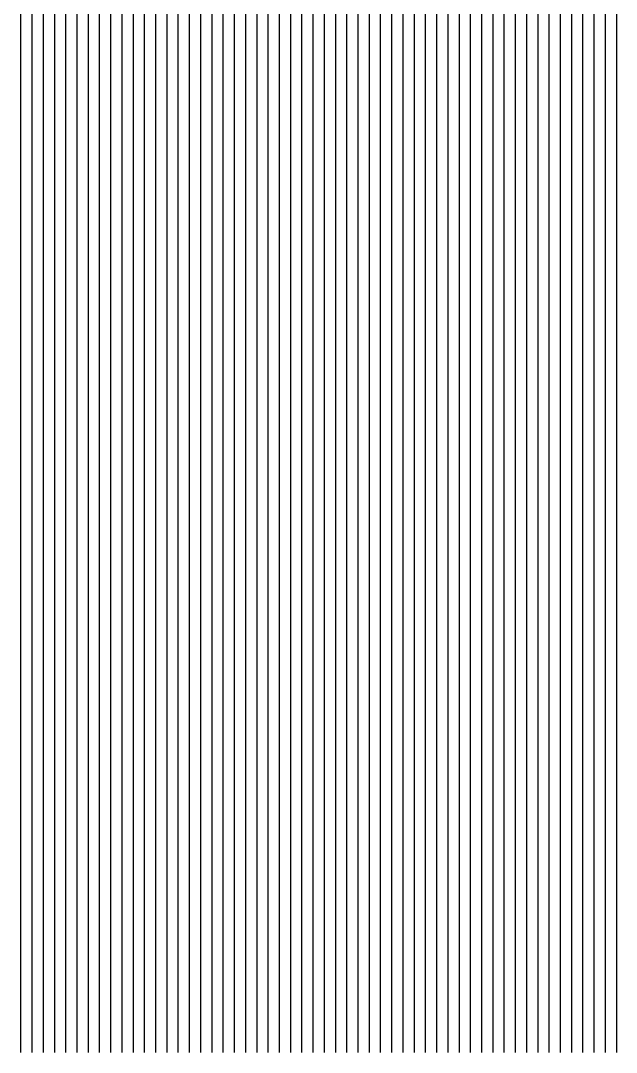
# Model space of a CAD drawing. Header units: millimetres. Extents: x -106 to 66, y -32 to 42.
# Drawn here: x 1.6 to 12.2, y -32.2 to -13.84 of the extents above; entities that cross this region are included whole.
import ezdxf

# ---------------------------------------------------------------- set-up
doc = ezdxf.new("R2010")
doc.units = ezdxf.units.MM
doc.layers.add('默认', color=18, linetype='Continuous', true_color=0x000000)

msp = doc.modelspace()

# ---------------------------------------------------------------- linework, layer by layer
at = {"layer": '默认'}
for points in [[(1.6, 42.394), (1.6, -32.2)], [(1.6, 42.394), (1.6, -32.2)], [(1.6, 42.394), (1.6, -32.2)], [(1.6, 42.394), (1.6, -32.2)], [(1.8, 42.394), (1.8, -32.2)], [(1.8, 42.394), (1.8, -32.2)], [(1.8, 42.394), (1.8, -32.2)], [(1.8, 42.394), (1.8, -32.2)], [(2, 42.394), (2, -32.2)], [(2, 42.394), (2, -32.2)], [(2, 42.394), (2, -32.2)], [(2.2, 42.394), (2.2, -32.2)], [(2.2, 42.394), (2.2, -32.2)], [(2.2, 42.394), (2.2, -32.2)], [(2.4, 42.394), (2.4, -32.2)], [(2.4, 42.394), (2.4, -32.2)], [(2.4, 42.394), (2.4, -32.2)], [(2.6, 42.394), (2.6, -32.2)], [(2.6, 42.394), (2.6, -32.2)], [(2.6, 42.394), (2.6, -32.2)], [(2.8, 42.394), (2.8, -32.2)], [(2.8, 42.394), (2.8, -32.2)], [(2.8, 42.394), (2.8, -32.2)], [(3, 42.394), (3, -32.2)], [(3, 42.394), (3, -32.2)], [(3, 42.394), (3, -32.2)], [(3.2, 42.394), (3.2, -32.2)], [(3.2, 42.394), (3.2, -32.2)], [(3.2, 42.394), (3.2, -32.2)], [(3.4, 42.394), (3.4, -32.2)], [(3.4, 42.394), (3.4, -32.2)], [(3.4, 42.394), (3.4, -32.2)], [(3.6, 42.394), (3.6, -32.2)], [(3.6, 42.394), (3.6, -32.2)], [(3.6, 42.394), (3.6, -32.2)], [(3.8, 42.394), (3.8, -32.2)], [(3.8, 42.394), (3.8, -32.2)], [(3.8, 42.394), (3.8, -32.2)], [(4, 42.394), (4, -32.2)], [(4, 42.394), (4, -32.2)], [(4, 42.394), (4, -32.2)], [(4.2, 42.394), (4.2, -32.2)], [(4.2, 42.394), (4.2, -32.2)], [(4.4, 42.394), (4.4, -32.2)], [(4.4, 42.394), (4.4, -32.2)], [(4.6, 42.394), (4.6, -32.2)], [(4.6, 42.394), (4.6, -32.2)], [(4.8, 42.394), (4.8, -32.2)], [(4.8, 42.394), (4.8, -32.2)], [(5, 42.394), (5, -32.2)], [(5, 42.394), (5, -32.2)], [(5.2, 42.394), (5.2, -32.2)], [(5.2, 42.394), (5.2, -32.2)], [(5.4, 42.394), (5.4, -32.2)], [(5.4, 42.394), (5.4, -32.2)], [(5.6, 42.394), (5.6, -32.2)], [(5.6, 42.394), (5.6, -32.2)], [(5.8, 42.394), (5.8, -32.2)], [(5.8, 42.394), (5.8, -32.2)], [(6, 42.394), (6, -32.2)], [(6, 42.394), (6, -32.2)], [(6.2, 42.394), (6.2, -32.2)], [(6.2, 42.394), (6.2, -32.2)], [(6.4, 42.394), (6.4, -32.2)], [(6.4, 42.394), (6.4, -32.2)], [(6.6, 42.394), (6.6, -32.2)], [(6.8, 42.394), (6.8, -32.2)], [(7, 42.394), (7, -32.2)], [(7.2, 42.394), (7.2, -32.2)], [(7.4, 42.394), (7.4, -32.2)], [(7.6, 42.394), (7.6, -32.2)], [(7.8, 42.394), (7.8, -32.2)], [(8, 42.394), (8, -32.2)], [(8.2, 42.394), (8.2, -32.2)], [(8.4, 42.394), (8.4, -32.2)], [(8.6, 42.394), (8.6, -32.2)], [(8.8, 42.394), (8.8, -32.2)], [(9, 42.394), (9, -32.2)], [(9.2, 42.394), (9.2, -32.2)], [(6.6, 6.361), (6.6, -32.2)], [(2, 6.206), (2, -32.2)], [(4.2, 6.043), (4.2, -32.2)], [(9.4, 5.713), (9.4, -32.2)], [(2.2, 5.409), (2.2, -32.2)], [(4.4, 5.36), (4.4, -32.2)], [(6.8, 5.328), (6.8, -32.2)], [(2.4, 4.797), (2.4, -32.2)], [(4.6, 4.862), (4.6, -32.2)], [(7, 4.872), (7, -32.2)], [(9.6, 4.879), (9.6, -32.2)], [(4.8, 4.414), (4.8, -32.2)], [(7.2, 4.482), (7.2, -32.2)], [(9.8, 4.47), (9.8, -32.2)], [(2.6, 4.235), (2.6, -32.2)], [(7.4, 4.123), (7.4, -32.2)], [(10, 4.136), (10, -32.2)], [(5, 3.987), (5, -32.2)], [(2.8, 3.716), (2.8, -32.2)], [(7.6, 3.78), (7.6, -32.2)], [(10.2, 3.842), (10.2, -32.2)], [(5.2, 3.579), (5.2, -32.2)], [(10.4, 3.584), (10.4, -32.2)], [(7.8, 3.444), (7.8, -32.2)], [(10.6, 3.356), (10.6, -32.2)], [(3, 3.238), (3, -32.2)], [(5.4, 3.191), (5.4, -32.2)], [(10.8, 3.145), (10.8, -32.2)], [(8, 3.117), (8, -32.2)], [(3.2, 2.797), (3.2, -32.2)], [(5.6, 2.821), (5.6, -32.2)], [(8.2, 2.798), (8.2, -32.2)], [(11, 2.937), (11, -32.2)], [(11.2, 2.731), (11.2, -32.2)], [(5.8, 2.468), (5.8, -32.2)], [(8.4, 2.487), (8.4, -32.2)], [(11.4, 2.526), (11.4, -32.2)], [(3.4, 2.385), (3.4, -32.2)], [(11.6, 2.324), (11.6, -32.2)], [(6, 2.131), (6, -32.2)], [(8.6, 2.184), (8.6, -32.2)], [(11.8, 2.126), (11.8, -32.2)], [(3.6, 1.999), (3.6, -32.2)], [(8.8, 1.887), (8.8, -32.2)], [(12, 1.933), (12, -32.2)], [(6.2, 1.806), (6.2, -32.2)], [(12.2, 1.746), (12.2, -32.2)], [(3.8, 1.634), (3.8, -32.2)], [(6.4, 1.494), (6.4, -32.2)], [(9, 1.597), (9, -32.2)], [(1.6, 1.376), (1.6, -32.2)], [(4, 1.289), (4, -32.2)], [(9.2, 1.313), (9.2, -32.2)], [(6.6, 1.192), (6.6, -32.2)], [(1.8, 0.995), (1.8, -32.2)], [(4.2, 0.96), (4.2, -32.2)], [(9.4, 1.036), (9.4, -32.2)], [(6.8, 0.901), (6.8, -32.2)], [(9.6, 0.765), (9.6, -32.2)], [(2, 0.637), (2, -32.2)], [(4.4, 0.646), (4.4, -32.2)], [(7, 0.619), (7, -32.2)], [(9.8, 0.5), (9.8, -32.2)], [(2.2, 0.301), (2.2, -32.2)], [(4.6, 0.345), (4.6, -32.2)], [(7.2, 0.345), (7.2, -32.2)], [(10, 0.242), (10, -32.2)], [(4.8, 0.056), (4.8, -32.2)], [(7.4, 0.078), (7.4, -32.2)], [(2.4, -0.018), (2.4, -32.2)], [(7.6, -0.182), (7.6, -32.2)], [(10.2, -0.008), (10.2, -32.2)], [(2.6, -0.321), (2.6, -32.2)], [(5, -0.223), (5, -32.2)], [(10.4, -0.247), (10.4, -32.2)], [(5.2, -0.493), (5.2, -32.2)], [(7.8, -0.435), (7.8, -32.2)], [(10.6, -0.464), (10.6, -32.2)], [(2.8, -0.61), (2.8, -32.2)], [(8, -0.682), (8, -32.2)], [(10.8, -0.659), (10.8, -32.2)], [(3, -0.886), (3, -32.2)], [(5.4, -0.753), (5.4, -32.2)], [(11, -0.843), (11, -32.2)], [(5.6, -1.006), (5.6, -32.2)], [(8.2, -0.925), (8.2, -32.2)], [(11.2, -1.014), (11.2, -32.2)], [(3.2, -1.152), (3.2, -32.2)], [(5.8, -1.251), (5.8, -32.2)], [(8.4, -1.162), (8.4, -32.2)], [(11.4, -1.171), (11.4, -32.2)], [(3.4, -1.407), (3.4, -32.2)], [(8.6, -1.395), (8.6, -32.2)], [(11.6, -1.316), (11.6, -32.2)], [(11.8, -1.449), (11.8, -32.2)], [(6, -1.489), (6, -32.2)], [(8.8, -1.624), (8.8, -32.2)], [(12, -1.57), (12, -32.2)], [(3.6, -1.653), (3.6, -32.2)], [(6.2, -1.722), (6.2, -32.2)], [(12.2, -1.682), (12.2, -32.2)], [(3.8, -1.89), (3.8, -32.2)], [(6.4, -1.948), (6.4, -32.2)], [(9, -1.85), (9, -32.2)], [(1.6, -2.133), (1.6, -32.2)], [(4, -2.12), (4, -32.2)], [(6.6, -2.169), (6.6, -32.2)], [(9.2, -2.072), (9.2, -32.2)], [(1.8, -2.366), (1.8, -32.2)], [(4.2, -2.342), (4.2, -32.2)], [(6.8, -2.385), (6.8, -32.2)], [(9.4, -2.292), (9.4, -32.2)], [(4.4, -2.558), (4.4, -32.2)], [(9.6, -2.509), (9.6, -32.2)], [(2, -2.589), (2, -32.2)], [(7, -2.596), (7, -32.2)], [(9.8, -2.725), (9.8, -32.2)], [(2.2, -2.805), (2.2, -32.2)], [(4.6, -2.768), (4.6, -32.2)], [(7.2, -2.803), (7.2, -32.2)], [(2.4, -3.013), (2.4, -32.2)], [(4.8, -2.972), (4.8, -32.2)], [(7.4, -3.006), (7.4, -32.2)], [(10, -2.939), (10, -32.2)], [(2.6, -3.215), (2.6, -32.2)], [(5, -3.17), (5, -32.2)], [(7.6, -3.205), (7.6, -32.2)], [(10.2, -3.156), (10.2, -32.2)], [(2.8, -3.41), (2.8, -32.2)], [(5.2, -3.364), (5.2, -32.2)], [(7.8, -3.401), (7.8, -32.2)], [(10.4, -3.377), (10.4, -32.2)], [(3, -3.601), (3, -32.2)], [(5.4, -3.553), (5.4, -32.2)], [(8, -3.593), (8, -32.2)], [(10.6, -3.614), (10.6, -32.2)], [(3.2, -3.787), (3.2, -32.2)], [(5.6, -3.738), (5.6, -32.2)], [(8.2, -3.783), (8.2, -32.2)], [(3.4, -3.968), (3.4, -32.2)], [(5.8, -3.919), (5.8, -32.2)], [(8.4, -3.97), (8.4, -32.2)], [(10.8, -3.875), (10.8, -32.2)], [(3.6, -4.145), (3.6, -32.2)], [(6, -4.096), (6, -32.2)], [(8.6, -4.155), (8.6, -32.2)], [(11, -4.111), (11, -32.2)], [(3.8, -4.318), (3.8, -32.2)], [(6.2, -4.27), (6.2, -32.2)], [(8.8, -4.338), (8.8, -32.2)], [(11.2, -4.274), (11.2, -32.2)], [(1.6, -4.504), (1.6, -32.2)], [(4, -4.487), (4, -32.2)], [(6.4, -4.442), (6.4, -32.2)], [(9, -4.519), (9, -32.2)], [(11.4, -4.41), (11.4, -32.2)], [(11.6, -4.531), (11.6, -32.2)], [(1.8, -4.677), (1.8, -32.2)], [(4.2, -4.654), (4.2, -32.2)], [(6.6, -4.611), (6.6, -32.2)], [(9.2, -4.698), (9.2, -32.2)], [(11.8, -4.643), (11.8, -32.2)], [(12, -4.747), (12, -32.2)], [(2, -4.845), (2, -32.2)], [(4.4, -4.817), (4.4, -32.2)], [(6.8, -4.777), (6.8, -32.2)], [(7, -4.941), (7, -32.2)], [(9.4, -4.877), (9.4, -32.2)], [(12.2, -4.847), (12.2, -32.2)], [(2.2, -5.01), (2.2, -32.2)], [(4.6, -4.978), (4.6, -32.2)], [(4.8, -5.135), (4.8, -32.2)], [(7.2, -5.103), (7.2, -32.2)], [(9.6, -5.056), (9.6, -32.2)], [(2.4, -5.172), (2.4, -32.2)], [(5, -5.291), (5, -32.2)], [(7.4, -5.263), (7.4, -32.2)], [(9.8, -5.235), (9.8, -32.2)], [(2.6, -5.33), (2.6, -32.2)], [(2.8, -5.485), (2.8, -32.2)], [(5.2, -5.444), (5.2, -32.2)], [(7.6, -5.422), (7.6, -32.2)], [(10, -5.414), (10, -32.2)], [(3, -5.638), (3, -32.2)], [(5.4, -5.595), (5.4, -32.2)], [(7.8, -5.579), (7.8, -32.2)], [(10.2, -5.595), (10.2, -32.2)], [(3.2, -5.787), (3.2, -32.2)], [(5.6, -5.744), (5.6, -32.2)], [(8, -5.735), (8, -32.2)], [(10.4, -5.777), (10.4, -32.2)], [(3.4, -5.935), (3.4, -32.2)], [(5.8, -5.892), (5.8, -32.2)], [(6, -6.037), (6, -32.2)], [(8.2, -5.89), (8.2, -32.2)], [(8.4, -6.044), (8.4, -32.2)], [(10.6, -5.964), (10.6, -32.2)], [(3.6, -6.08), (3.6, -32.2)], [(3.8, -6.223), (3.8, -32.2)], [(6.2, -6.182), (6.2, -32.2)], [(8.6, -6.197), (8.6, -32.2)], [(10.8, -6.157), (10.8, -32.2)], [(4, -6.364), (4, -32.2)], [(6.4, -6.324), (6.4, -32.2)], [(8.8, -6.35), (8.8, -32.2)], [(11, -6.361), (11, -32.2)], [(1.6, -6.46), (1.6, -32.2)], [(1.8, -6.603), (1.8, -32.2)], [(4.2, -6.503), (4.2, -32.2)], [(6.6, -6.466), (6.6, -32.2)], [(6.8, -6.606), (6.8, -32.2)], [(9, -6.503), (9, -32.2)], [(11.2, -6.584), (11.2, -32.2)], [(2, -6.744), (2, -32.2)], [(4.4, -6.64), (4.4, -32.2)], [(4.6, -6.776), (4.6, -32.2)], [(7, -6.745), (7, -32.2)], [(9.2, -6.656), (9.2, -32.2)], [(2.2, -6.883), (2.2, -32.2)], [(4.8, -6.91), (4.8, -32.2)], [(7.2, -6.883), (7.2, -32.2)], [(9.4, -6.809), (9.4, -32.2)], [(9.6, -6.963), (9.6, -32.2)], [(11.4, -6.832), (11.4, -32.2)], [(2.4, -7.02), (2.4, -32.2)], [(2.6, -7.154), (2.6, -32.2)], [(5, -7.042), (5, -32.2)], [(7.4, -7.021), (7.4, -32.2)], [(7.6, -7.157), (7.6, -32.2)], [(9.8, -7.118), (9.8, -32.2)], [(11.6, -7.066), (11.6, -32.2)], [(2.8, -7.287), (2.8, -32.2)], [(5.2, -7.173), (5.2, -32.2)], [(5.4, -7.303), (5.4, -32.2)], [(7.8, -7.293), (7.8, -32.2)], [(10, -7.275), (10, -32.2)], [(11.8, -7.254), (11.8, -32.2)], [(3, -7.418), (3, -32.2)], [(5.6, -7.432), (5.6, -32.2)], [(8, -7.428), (8, -32.2)], [(10.2, -7.434), (10.2, -32.2)], [(12, -7.411), (12, -32.2)], [(3.2, -7.548), (3.2, -32.2)], [(3.4, -7.676), (3.4, -32.2)], [(5.8, -7.559), (5.8, -32.2)], [(6, -7.686), (6, -32.2)], [(8.2, -7.563), (8.2, -32.2)], [(8.4, -7.698), (8.4, -32.2)], [(10.4, -7.595), (10.4, -32.2)], [(12.2, -7.553), (12.2, -32.2)], [(3.6, -7.802), (3.6, -32.2)], [(6.2, -7.812), (6.2, -32.2)], [(8.6, -7.832), (8.6, -32.2)], [(10.6, -7.76), (10.6, -32.2)], [(3.8, -7.928), (3.8, -32.2)], [(4, -8.052), (4, -32.2)], [(6.4, -7.936), (6.4, -32.2)], [(6.6, -8.061), (6.6, -32.2)], [(8.8, -7.967), (8.8, -32.2)], [(10.8, -7.929), (10.8, -32.2)], [(4.2, -8.175), (4.2, -32.2)], [(6.8, -8.184), (6.8, -32.2)], [(9, -8.101), (9, -32.2)], [(9.2, -8.236), (9.2, -32.2)], [(11, -8.103), (11, -32.2)], [(1.6, -8.277), (1.6, -32.2)], [(1.8, -8.407), (1.8, -32.2)], [(4.4, -8.298), (4.4, -32.2)], [(4.6, -8.419), (4.6, -32.2)], [(7, -8.306), (7, -32.2)], [(7.2, -8.429), (7.2, -32.2)], [(9.4, -8.371), (9.4, -32.2)], [(11.2, -8.283), (11.2, -32.2)], [(2, -8.536), (2, -32.2)], [(4.8, -8.541), (4.8, -32.2)], [(7.4, -8.55), (7.4, -32.2)], [(9.6, -8.506), (9.6, -32.2)], [(11.4, -8.471), (11.4, -32.2)], [(2.2, -8.665), (2.2, -32.2)], [(2.4, -8.794), (2.4, -32.2)], [(5, -8.662), (5, -32.2)], [(5.2, -8.782), (5.2, -32.2)], [(7.6, -8.671), (7.6, -32.2)], [(7.8, -8.792), (7.8, -32.2)], [(9.8, -8.643), (9.8, -32.2)], [(10, -8.781), (10, -32.2)], [(11.6, -8.666), (11.6, -32.2)], [(2.6, -8.924), (2.6, -32.2)], [(5.4, -8.903), (5.4, -32.2)], [(8, -8.913), (8, -32.2)], [(10.2, -8.92), (10.2, -32.2)], [(11.8, -8.872), (11.8, -32.2)], [(2.8, -9.053), (2.8, -32.2)], [(5.6, -9.025), (5.6, -32.2)], [(5.8, -9.147), (5.8, -32.2)], [(8.2, -9.034), (8.2, -32.2)], [(8.4, -9.155), (8.4, -32.2)], [(10.4, -9.062), (10.4, -32.2)], [(12, -9.087), (12, -32.2)], [(3, -9.183), (3, -32.2)], [(3.2, -9.315), (3.2, -32.2)], [(6, -9.27), (6, -32.2)], [(8.6, -9.277), (8.6, -32.2)], [(10.6, -9.207), (10.6, -32.2)], [(10.8, -9.356), (10.8, -32.2)], [(12.2, -9.309), (12.2, -32.2)], [(3.4, -9.447), (3.4, -32.2)], [(6.2, -9.394), (6.2, -32.2)], [(6.4, -9.52), (6.4, -32.2)], [(8.8, -9.4), (8.8, -32.2)], [(9, -9.524), (9, -32.2)], [(11, -9.51), (11, -32.2)], [(3.6, -9.582), (3.6, -32.2)], [(3.8, -9.718), (3.8, -32.2)], [(6.6, -9.648), (6.6, -32.2)], [(9.2, -9.65), (9.2, -32.2)], [(11.2, -9.669), (11.2, -32.2)], [(4, -9.855), (4, -32.2)], [(6.8, -9.777), (6.8, -32.2)], [(7, -9.909), (7, -32.2)], [(9.4, -9.778), (9.4, -32.2)], [(9.6, -9.91), (9.6, -32.2)], [(11.4, -9.838), (11.4, -32.2)], [(4.2, -9.994), (4.2, -32.2)], [(7.2, -10.044), (7.2, -32.2)], [(9.8, -10.045), (9.8, -32.2)], [(11.6, -10.016), (11.6, -32.2)], [(4.4, -10.135), (4.4, -32.2)], [(4.6, -10.276), (4.6, -32.2)], [(7.4, -10.181), (7.4, -32.2)], [(10, -10.185), (10, -32.2)], [(11.8, -10.206), (11.8, -32.2)], [(1.6, -10.295), (1.6, -32.2)], [(1.8, -10.437), (1.8, -32.2)], [(4.8, -10.419), (4.8, -32.2)], [(7.6, -10.321), (7.6, -32.2)], [(7.8, -10.463), (7.8, -32.2)], [(10.2, -10.329), (10.2, -32.2)], [(12, -10.411), (12, -32.2)], [(2, -10.578), (2, -32.2)], [(5, -10.562), (5, -32.2)], [(8, -10.608), (8, -32.2)], [(10.4, -10.478), (10.4, -32.2)], [(10.6, -10.632), (10.6, -32.2)], [(12.2, -10.633), (12.2, -32.2)], [(2.2, -10.719), (2.2, -32.2)], [(5.2, -10.706), (5.2, -32.2)], [(8.2, -10.754), (8.2, -32.2)], [(10.8, -10.792), (10.8, -32.2)], [(2.4, -10.86), (2.4, -32.2)], [(2.6, -11), (2.6, -32.2)], [(5.4, -10.849), (5.4, -32.2)], [(5.6, -10.993), (5.6, -32.2)], [(8.4, -10.903), (8.4, -32.2)], [(11, -10.957), (11, -32.2)], [(2.8, -11.14), (2.8, -32.2)], [(5.8, -11.137), (5.8, -32.2)], [(8.6, -11.053), (8.6, -32.2)], [(11.2, -11.129), (11.2, -32.2)], [(3, -11.279), (3, -32.2)], [(6, -11.281), (6, -32.2)], [(8.8, -11.204), (8.8, -32.2)], [(9, -11.356), (9, -32.2)], [(11.4, -11.308), (11.4, -32.2)], [(3.2, -11.419), (3.2, -32.2)], [(3.4, -11.558), (3.4, -32.2)], [(6.2, -11.425), (6.2, -32.2)], [(9.2, -11.51), (9.2, -32.2)], [(11.6, -11.495), (11.6, -32.2)], [(3.6, -11.696), (3.6, -32.2)], [(6.4, -11.569), (6.4, -32.2)], [(6.6, -11.712), (6.6, -32.2)], [(9.4, -11.664), (9.4, -32.2)], [(11.8, -11.692), (11.8, -32.2)], [(3.8, -11.834), (3.8, -32.2)], [(6.8, -11.856), (6.8, -32.2)], [(9.6, -11.819), (9.6, -32.2)], [(12, -11.898), (12, -32.2)], [(4, -11.972), (4, -32.2)], [(4.2, -12.11), (4.2, -32.2)], [(7, -12), (7, -32.2)], [(9.8, -11.974), (9.8, -32.2)], [(12.2, -12.116), (12.2, -32.2)], [(4.4, -12.247), (4.4, -32.2)], [(7.2, -12.144), (7.2, -32.2)], [(7.4, -12.287), (7.4, -32.2)], [(10, -12.131), (10, -32.2)], [(10.2, -12.289), (10.2, -32.2)], [(1.6, -12.337), (1.6, -32.2)], [(1.8, -12.466), (1.8, -32.2)], [(4.6, -12.383), (4.6, -32.2)], [(7.6, -12.431), (7.6, -32.2)], [(10.4, -12.448), (10.4, -32.2)], [(2, -12.594), (2, -32.2)], [(4.8, -12.519), (4.8, -32.2)], [(5, -12.655), (5, -32.2)], [(7.8, -12.575), (7.8, -32.2)], [(10.6, -12.61), (10.6, -32.2)], [(2.2, -12.721), (2.2, -32.2)], [(2.4, -12.847), (2.4, -32.2)], [(5.2, -12.79), (5.2, -32.2)], [(8, -12.719), (8, -32.2)], [(10.8, -12.774), (10.8, -32.2)], [(2.6, -12.974), (2.6, -32.2)], [(5.4, -12.925), (5.4, -32.2)], [(8.2, -12.863), (8.2, -32.2)], [(8.4, -13.007), (8.4, -32.2)], [(11, -12.941), (11, -32.2)], [(2.8, -13.1), (2.8, -32.2)], [(5.6, -13.06), (5.6, -32.2)], [(5.8, -13.194), (5.8, -32.2)], [(8.6, -13.151), (8.6, -32.2)], [(11.2, -13.112), (11.2, -32.2)], [(3, -13.225), (3, -32.2)], [(3.2, -13.35), (3.2, -32.2)], [(6, -13.328), (6, -32.2)], [(8.8, -13.296), (8.8, -32.2)], [(11.4, -13.287), (11.4, -32.2)], [(3.4, -13.475), (3.4, -32.2)], [(6.2, -13.462), (6.2, -32.2)], [(9, -13.441), (9, -32.2)], [(11.6, -13.468), (11.6, -32.2)], [(3.6, -13.6), (3.6, -32.2)], [(3.8, -13.724), (3.8, -32.2)], [(6.4, -13.596), (6.4, -32.2)], [(6.6, -13.73), (6.6, -32.2)], [(9.2, -13.586), (9.2, -32.2)], [(9.4, -13.732), (9.4, -32.2)], [(11.8, -13.654), (11.8, -32.2)], [(4, -13.849), (4, -32.2)], [(6.8, -13.864), (6.8, -32.2)], [(9.6, -13.878), (9.6, -32.2)], [(12, -13.848), (12, -32.2)], [(1.6, -14.011), (1.6, -32.2)], [(1.8, -14.125), (1.8, -32.2)], [(4.2, -13.973), (4.2, -32.2)], [(4.4, -14.097), (4.4, -32.2)], [(7, -13.998), (7, -32.2)], [(7.2, -14.132), (7.2, -32.2)], [(9.8, -14.025), (9.8, -32.2)], [(12.2, -14.052), (12.2, -32.2)], [(2, -14.24), (2, -32.2)], [(4.6, -14.222), (4.6, -32.2)], [(7.4, -14.266), (7.4, -32.2)], [(10, -14.173), (10, -32.2)], [(2.2, -14.354), (2.2, -32.2)], [(2.4, -14.469), (2.4, -32.2)], [(4.8, -14.346), (4.8, -32.2)], [(5, -14.47), (5, -32.2)], [(7.6, -14.4), (7.6, -32.2)], [(10.2, -14.323), (10.2, -32.2)], [(10.4, -14.474), (10.4, -32.2)], [(2.6, -14.583), (2.6, -32.2)], [(5.2, -14.595), (5.2, -32.2)], [(7.8, -14.534), (7.8, -32.2)], [(8, -14.669), (8, -32.2)], [(10.6, -14.627), (10.6, -32.2)], [(2.8, -14.698), (2.8, -32.2)], [(3, -14.813), (3, -32.2)], [(5.4, -14.72), (5.4, -32.2)], [(5.6, -14.844), (5.6, -32.2)], [(8.2, -14.803), (8.2, -32.2)], [(10.8, -14.782), (10.8, -32.2)], [(3.2, -14.928), (3.2, -32.2)], [(3.4, -15.044), (3.4, -32.2)], [(5.8, -14.97), (5.8, -32.2)], [(8.4, -14.938), (8.4, -32.2)], [(11, -14.94), (11, -32.2)], [(3.6, -15.159), (3.6, -32.2)], [(6, -15.095), (6, -32.2)], [(6.2, -15.22), (6.2, -32.2)], [(8.6, -15.073), (8.6, -32.2)], [(8.8, -15.208), (8.8, -32.2)], [(11.2, -15.101), (11.2, -32.2)], [(1.6, -15.334), (1.6, -32.2)], [(3.8, -15.275), (3.8, -32.2)], [(4, -15.391), (4, -32.2)], [(6.4, -15.346), (6.4, -32.2)], [(9, -15.343), (9, -32.2)], [(11.4, -15.27), (11.4, -32.2)], [(1.8, -15.441), (1.8, -32.2)], [(2, -15.548), (2, -32.2)], [(4.2, -15.507), (4.2, -32.2)], [(6.6, -15.472), (6.6, -32.2)], [(6.8, -15.598), (6.8, -32.2)], [(9.2, -15.477), (9.2, -32.2)], [(11.6, -15.452), (11.6, -32.2)], [(2.2, -15.655), (2.2, -32.2)], [(2.4, -15.763), (2.4, -32.2)], [(4.4, -15.624), (4.4, -32.2)], [(4.6, -15.741), (4.6, -32.2)], [(7, -15.725), (7, -32.2)], [(9.4, -15.611), (9.4, -32.2)], [(9.6, -15.745), (9.6, -32.2)], [(11.8, -15.654), (11.8, -32.2)], [(2.6, -15.872), (2.6, -32.2)], [(4.8, -15.859), (4.8, -32.2)], [(7.2, -15.851), (7.2, -32.2)], [(9.8, -15.877), (9.8, -32.2)], [(12, -15.879), (12, -32.2)], [(2.8, -15.981), (2.8, -32.2)], [(3, -16.09), (3, -32.2)], [(5, -15.977), (5, -32.2)], [(5.2, -16.095), (5.2, -32.2)], [(7.4, -15.977), (7.4, -32.2)], [(7.6, -16.103), (7.6, -32.2)], [(10, -16.009), (10, -32.2)], [(10.2, -16.142), (10.2, -32.2)], [(12.2, -16.11), (12.2, -32.2)], [(3.2, -16.199), (3.2, -32.2)], [(3.4, -16.309), (3.4, -32.2)], [(5.4, -16.213), (5.4, -32.2)], [(5.6, -16.333), (5.6, -32.2)], [(7.8, -16.229), (7.8, -32.2)], [(10.4, -16.279), (10.4, -32.2)], [(1.6, -16.367), (1.6, -32.2)], [(1.8, -16.47), (1.8, -32.2)], [(3.6, -16.419), (3.6, -32.2)], [(5.8, -16.452), (5.8, -32.2)], [(8, -16.354), (8, -32.2)], [(8.2, -16.477), (8.2, -32.2)], [(10.6, -16.424), (10.6, -32.2)], [(2, -16.573), (2, -32.2)], [(2.2, -16.676), (2.2, -32.2)], [(3.8, -16.53), (3.8, -32.2)], [(4, -16.641), (4, -32.2)], [(6, -16.572), (6, -32.2)], [(6.2, -16.691), (6.2, -32.2)], [(8.4, -16.598), (8.4, -32.2)], [(10.8, -16.59), (10.8, -32.2)], [(2.4, -16.78), (2.4, -32.2)], [(2.6, -16.885), (2.6, -32.2)], [(4.2, -16.752), (4.2, -32.2)], [(4.4, -16.864), (4.4, -32.2)], [(6.4, -16.811), (6.4, -32.2)], [(8.6, -16.716), (8.6, -32.2)], [(8.8, -16.831), (8.8, -32.2)], [(11, -16.793), (11, -32.2)], [(1.6, -17.024), (1.6, -32.2)], [(2.8, -16.989), (2.8, -32.2)], [(4.6, -16.976), (4.6, -32.2)], [(6.6, -16.931), (6.6, -32.2)], [(6.8, -17.05), (6.8, -32.2)], [(9, -16.943), (9, -32.2)], [(9.2, -17.054), (9.2, -32.2)], [(11.2, -17.031), (11.2, -32.2)], [(1.6, -17.144), (1.6, -32.2)], [(1.8, -17.108), (1.8, -32.2)], [(1.8, -17.244), (1.8, -32.2)], [(2, -17.195), (2, -32.2)], [(3, -17.094), (3, -32.2)], [(3.2, -17.199), (3.2, -32.2)], [(4.8, -17.088), (4.8, -32.2)], [(5, -17.201), (5, -32.2)], [(7, -17.168), (7, -32.2)], [(9.4, -17.167), (9.4, -32.2)], [(2, -17.344), (2, -32.2)], [(2.2, -17.286), (2.2, -32.2)], [(2.4, -17.379), (2.4, -32.2)], [(3.4, -17.304), (3.4, -32.2)], [(3.6, -17.409), (3.6, -32.2)], [(5.2, -17.314), (5.2, -32.2)], [(5.4, -17.426), (5.4, -32.2)], [(7.2, -17.284), (7.2, -32.2)], [(7.4, -17.396), (7.4, -32.2)], [(9.6, -17.287), (9.6, -32.2)], [(9.8, -17.423), (9.8, -32.2)], [(11.4, -17.276), (11.4, -32.2)], [(2.2, -17.443), (2.2, -32.2)], [(2.4, -17.543), (2.4, -32.2)], [(2.6, -17.476), (2.6, -32.2)], [(2.8, -17.577), (2.8, -32.2)], [(3.8, -17.514), (3.8, -32.2)], [(4, -17.619), (4, -32.2)], [(5.6, -17.539), (5.6, -32.2)], [(7.6, -17.503), (7.6, -32.2)], [(7.8, -17.604), (7.8, -32.2)], [(10, -17.593), (10, -32.2)], [(11.6, -17.502), (11.6, -32.2)], [(1.6, -17.68), (1.6, -32.2)], [(1.6, -17.683), (1.6, -32.2)], [(1.8, -17.776), (1.8, -32.2)], [(1.8, -17.777), (1.8, -32.2)], [(2.6, -17.643), (2.6, -32.2)], [(2.8, -17.742), (2.8, -32.2)], [(3, -17.683), (3, -32.2)], [(3.2, -17.795), (3.2, -32.2)], [(4.2, -17.723), (4.2, -32.2)], [(5.8, -17.65), (5.8, -32.2)], [(6, -17.76), (6, -32.2)], [(8, -17.701), (8, -32.2)], [(8.2, -17.797), (8.2, -32.2)], [(11.8, -17.708), (11.8, -32.2)], [(1.6, -17.969), (1.6, -32.2)], [(1.6, -17.99), (1.6, -32.2)], [(2, -17.872), (2, -32.2)], [(2, -17.873), (2, -32.2)], [(2.2, -17.967), (2.2, -32.2)], [(2.2, -17.971), (2.2, -32.2)], [(3, -17.841), (3, -32.2)], [(3.2, -17.94), (3.2, -32.2)], [(3.4, -17.913), (3.4, -32.2)], [(4.4, -17.827), (4.4, -32.2)], [(4.6, -17.93), (4.6, -32.2)], [(6.2, -17.869), (6.2, -32.2)], [(6.4, -17.975), (6.4, -32.2)], [(8.4, -17.895), (8.4, -32.2)], [(10.2, -17.814), (10.2, -32.2)], [(12, -17.9), (12, -32.2)], [(1.8, -18.064), (1.8, -32.2)], [(1.8, -18.086), (1.8, -32.2)], [(2, -18.159), (2, -32.2)], [(2.4, -18.063), (2.4, -32.2)], [(2.4, -18.072), (2.4, -32.2)], [(2.6, -18.159), (2.6, -32.2)], [(3.4, -18.038), (3.4, -32.2)], [(3.6, -18.041), (3.6, -32.2)], [(3.6, -18.135), (3.6, -32.2)], [(4.8, -18.033), (4.8, -32.2)], [(5, -18.134), (5, -32.2)], [(6.6, -18.075), (6.6, -32.2)], [(6.8, -18.17), (6.8, -32.2)], [(8.6, -17.998), (8.6, -32.2)], [(8.8, -18.115), (8.8, -32.2)], [(10.4, -18.075), (10.4, -32.2)], [(12.2, -18.08), (12.2, -32.2)], [(2, -18.183), (2, -32.2)], [(2.2, -18.255), (2.2, -32.2)], [(2.2, -18.282), (2.2, -32.2)], [(2.4, -18.352), (2.4, -32.2)], [(2.6, -18.177), (2.6, -32.2)], [(2.8, -18.254), (2.8, -32.2)], [(2.8, -18.285), (2.8, -32.2)], [(3, -18.349), (3, -32.2)], [(3.8, -18.18), (3.8, -32.2)], [(3.8, -18.232), (3.8, -32.2)], [(4, -18.328), (4, -32.2)], [(4, -18.332), (4, -32.2)], [(5.2, -18.234), (5.2, -32.2)], [(5.4, -18.332), (5.4, -32.2)], [(7, -18.261), (7, -32.2)], [(7.2, -18.351), (7.2, -32.2)], [(9, -18.257), (9, -32.2)], [(10.6, -18.339), (10.6, -32.2)], [(2.4, -18.383), (2.4, -32.2)], [(2.6, -18.449), (2.6, -32.2)], [(2.6, -18.487), (2.6, -32.2)], [(3, -18.397), (3, -32.2)], [(3.2, -18.444), (3.2, -32.2)], [(3.2, -18.514), (3.2, -32.2)], [(3.4, -18.539), (3.4, -32.2)], [(4.2, -18.424), (4.2, -32.2)], [(4.2, -18.501), (4.2, -32.2)], [(4.4, -18.519), (4.4, -32.2)], [(5.6, -18.428), (5.6, -32.2)], [(5.8, -18.523), (5.8, -32.2)], [(7.4, -18.443), (7.4, -32.2)], [(7.6, -18.54), (7.6, -32.2)], [(9.2, -18.446), (9.2, -32.2)], [(2.8, -18.546), (2.8, -32.2)], [(2.8, -18.592), (2.8, -32.2)], [(3, -18.644), (3, -32.2)], [(3, -18.7), (3, -32.2)], [(3.4, -18.637), (3.4, -32.2)], [(3.6, -18.633), (3.6, -32.2)], [(4.4, -18.698), (4.4, -32.2)], [(4.6, -18.613), (4.6, -32.2)], [(4.8, -18.707), (4.8, -32.2)], [(6, -18.617), (6, -32.2)], [(6.2, -18.71), (6.2, -32.2)], [(7.8, -18.648), (7.8, -32.2)], [(9.4, -18.69), (9.4, -32.2)], [(10.8, -18.582), (10.8, -32.2)], [(3.2, -18.742), (3.2, -32.2)], [(3.2, -18.809), (3.2, -32.2)], [(3.4, -18.841), (3.4, -32.2)], [(3.6, -18.765), (3.6, -32.2)], [(3.8, -18.727), (3.8, -32.2)], [(3.8, -18.899), (3.8, -32.2)], [(4, -18.821), (4, -32.2)], [(5, -18.801), (5, -32.2)], [(5.2, -18.895), (5.2, -32.2)], [(6.4, -18.805), (6.4, -32.2)], [(6.6, -18.904), (6.6, -32.2)], [(8, -18.773), (8, -32.2)], [(11, -18.802), (11, -32.2)], [(3.4, -18.921), (3.4, -32.2)], [(3.6, -18.94), (3.6, -32.2)], [(3.6, -19.036), (3.6, -32.2)], [(3.8, -19.04), (3.8, -32.2)], [(4, -19.041), (4, -32.2)], [(4.2, -18.915), (4.2, -32.2)], [(4.4, -19.009), (4.4, -32.2)], [(4.6, -18.929), (4.6, -32.2)], [(5.4, -18.991), (5.4, -32.2)], [(5.6, -19.089), (5.6, -32.2)], [(6.8, -19.01), (6.8, -32.2)], [(8.2, -18.93), (8.2, -32.2)], [(9.6, -18.97), (9.6, -32.2)], [(11.2, -19.006), (11.2, -32.2)], [(3.8, -19.157), (3.8, -32.2)], [(4, -19.142), (4, -32.2)], [(4.2, -19.192), (4.2, -32.2)], [(4.2, -19.246), (4.2, -32.2)], [(4.6, -19.106), (4.6, -32.2)], [(4.8, -19.198), (4.8, -32.2)], [(4.8, -19.206), (4.8, -32.2)], [(5.8, -19.193), (5.8, -32.2)], [(7, -19.127), (7, -32.2)], [(7.2, -19.265), (7.2, -32.2)], [(8.4, -19.137), (8.4, -32.2)], [(9.8, -19.252), (9.8, -32.2)], [(11.4, -19.197), (11.4, -32.2)], [(4, -19.286), (4, -32.2)], [(4.2, -19.411), (4.2, -32.2)], [(4.4, -19.356), (4.4, -32.2)], [(4.4, -19.395), (4.4, -32.2)], [(5, -19.311), (5, -32.2)], [(5.2, -19.423), (5.2, -32.2)], [(6, -19.305), (6, -32.2)], [(6.2, -19.429), (6.2, -32.2)], [(7.4, -19.435), (7.4, -32.2)], [(8.6, -19.394), (8.6, -32.2)], [(11.6, -19.377), (11.6, -32.2)], [(4.4, -19.542), (4.4, -32.2)], [(4.6, -19.472), (4.6, -32.2)], [(4.8, -19.601), (4.8, -32.2)], [(5, -19.509), (5, -32.2)], [(5.4, -19.548), (5.4, -32.2)], [(6.4, -19.572), (6.4, -32.2)], [(10, -19.514), (10, -32.2)], [(11.8, -19.547), (11.8, -32.2)], [(4.6, -19.653), (4.6, -32.2)], [(4.6, -19.712), (4.6, -32.2)], [(5, -19.751), (5, -32.2)], [(5.6, -19.689), (5.6, -32.2)], [(6.6, -19.747), (6.6, -32.2)], [(7.6, -19.649), (7.6, -32.2)], [(8.8, -19.683), (8.8, -32.2)], [(10.2, -19.753), (10.2, -32.2)], [(12, -19.709), (12, -32.2)], [(4.8, -19.931), (4.8, -32.2)], [(4.8, -19.951), (4.8, -32.2)], [(5.2, -19.866), (5.2, -32.2)], [(5.2, -19.935), (5.2, -32.2)], [(5.8, -19.858), (5.8, -32.2)], [(6.8, -19.961), (6.8, -32.2)], [(7.8, -19.906), (7.8, -32.2)], [(9, -19.977), (9, -32.2)], [(10.4, -19.972), (10.4, -32.2)], [(12.2, -19.865), (12.2, -32.2)], [(5.4, -20.158), (5.4, -32.2)], [(6, -20.062), (6, -32.2)], [(8, -20.192), (8, -32.2)], [(10.6, -20.177), (10.6, -32.2)], [(5, -20.208), (5, -32.2)], [(5, -20.226), (5, -32.2)], [(5.4, -20.26), (5.4, -32.2)], [(6.2, -20.303), (6.2, -32.2)], [(7, -20.213), (7, -32.2)], [(9.2, -20.255), (9.2, -32.2)], [(10.8, -20.369), (10.8, -32.2)], [(5.2, -20.48), (5.2, -32.2)], [(5.2, -20.545), (5.2, -32.2)], [(5.6, -20.415), (5.6, -32.2)], [(7.2, -20.495), (7.2, -32.2)], [(8.2, -20.487), (8.2, -32.2)], [(9.4, -20.511), (9.4, -32.2)], [(11, -20.55), (11, -32.2)], [(5.6, -20.678), (5.6, -32.2)], [(5.8, -20.698), (5.8, -32.2)], [(6.4, -20.576), (6.4, -32.2)], [(11.2, -20.722), (11.2, -32.2)], [(5.4, -20.767), (5.4, -32.2)], [(5.4, -20.873), (5.4, -32.2)], [(6.6, -20.87), (6.6, -32.2)], [(7.4, -20.789), (7.4, -32.2)], [(8.4, -20.775), (8.4, -32.2)], [(9.6, -20.747), (9.6, -32.2)], [(11.4, -20.885), (11.4, -32.2)], [(5.6, -21.06), (5.6, -32.2)], [(5.8, -21.106), (5.8, -32.2)], [(6, -20.992), (6, -32.2)], [(7.6, -21.08), (7.6, -32.2)], [(8.6, -21.046), (8.6, -32.2)], [(9.8, -20.967), (9.8, -32.2)], [(11.6, -21.042), (11.6, -32.2)], [(5.6, -21.209), (5.6, -32.2)], [(6.2, -21.287), (6.2, -32.2)], [(6.8, -21.165), (6.8, -32.2)], [(10, -21.173), (10, -32.2)], [(11.8, -21.192), (11.8, -32.2)], [(5.8, -21.358), (5.8, -32.2)], [(7, -21.452), (7, -32.2)], [(7.8, -21.36), (7.8, -32.2)], [(8.8, -21.298), (8.8, -32.2)], [(10.2, -21.367), (10.2, -32.2)], [(12, -21.336), (12, -32.2)], [(12.2, -21.474), (12.2, -32.2)], [(5.8, -21.546), (5.8, -32.2)], [(6, -21.53), (6, -32.2)], [(6, -21.654), (6, -32.2)], [(6.4, -21.575), (6.4, -32.2)], [(8, -21.625), (8, -32.2)], [(9, -21.533), (9, -32.2)], [(10.4, -21.551), (10.4, -32.2)], [(7.2, -21.728), (7.2, -32.2)], [(9.2, -21.754), (9.2, -32.2)], [(10.6, -21.726), (10.6, -32.2)], [(6, -21.878), (6, -32.2)], [(6.2, -21.938), (6.2, -32.2)], [(6.2, -21.942), (6.2, -32.2)], [(6.6, -21.853), (6.6, -32.2)], [(7.4, -21.989), (7.4, -32.2)], [(8.2, -21.875), (8.2, -32.2)], [(9.4, -21.963), (9.4, -32.2)], [(10.8, -21.892), (10.8, -32.2)], [(6.2, -22.2), (6.2, -32.2)], [(6.8, -22.119), (6.8, -32.2)], [(8.4, -22.11), (8.4, -32.2)], [(9.6, -22.161), (9.6, -32.2)], [(11, -22.052), (11, -32.2)], [(11.2, -22.204), (11.2, -32.2)], [(6.4, -22.222), (6.4, -32.2)], [(6.4, -22.324), (6.4, -32.2)], [(7, -22.373), (7, -32.2)], [(7.6, -22.237), (7.6, -32.2)], [(8.6, -22.333), (8.6, -32.2)], [(9.8, -22.349), (9.8, -32.2)], [(11.4, -22.35), (11.4, -32.2)], [(6.4, -22.509), (6.4, -32.2)], [(6.6, -22.492), (6.6, -32.2)], [(7.8, -22.472), (7.8, -32.2)], [(8.8, -22.544), (8.8, -32.2)], [(10, -22.528), (10, -32.2)], [(11.6, -22.49), (11.6, -32.2)], [(6.6, -22.683), (6.6, -32.2)], [(6.8, -22.751), (6.8, -32.2)], [(7.2, -22.615), (7.2, -32.2)], [(8, -22.697), (8, -32.2)], [(9, -22.746), (9, -32.2)], [(10.2, -22.698), (10.2, -32.2)], [(11.8, -22.625), (11.8, -32.2)], [(12, -22.755), (12, -32.2)], [(6.6, -22.805), (6.6, -32.2)], [(7.4, -22.845), (7.4, -32.2)], [(8.2, -22.911), (8.2, -32.2)], [(9.2, -22.938), (9.2, -32.2)], [(10.4, -22.862), (10.4, -32.2)], [(12.2, -22.88), (12.2, -32.2)], [(6.8, -23.014), (6.8, -32.2)], [(6.8, -23.085), (6.8, -32.2)], [(7, -22.998), (7, -32.2)], [(7.6, -23.065), (7.6, -32.2)], [(8.4, -23.118), (8.4, -32.2)], [(9.4, -23.122), (9.4, -32.2)], [(10.6, -23.018), (10.6, -32.2)], [(7.2, -23.231), (7.2, -32.2)], [(7.8, -23.277), (7.8, -32.2)], [(8.6, -23.315), (8.6, -32.2)], [(9.6, -23.297), (9.6, -32.2)], [(10.8, -23.168), (10.8, -32.2)], [(11, -23.312), (11, -32.2)], [(7, -23.319), (7, -32.2)], [(7, -23.349), (7, -32.2)], [(7.4, -23.452), (7.4, -32.2)], [(8, -23.482), (8, -32.2)], [(9.8, -23.466), (9.8, -32.2)], [(11.2, -23.45), (11.2, -32.2)], [(7.2, -23.596), (7.2, -32.2)], [(7.2, -23.598), (7.2, -32.2)], [(7.6, -23.663), (7.6, -32.2)], [(8.2, -23.681), (8.2, -32.2)], [(8.8, -23.505), (8.8, -32.2)], [(10, -23.627), (10, -32.2)], [(11.4, -23.583), (11.4, -32.2)], [(7.4, -23.827), (7.4, -32.2)], [(7.4, -23.855), (7.4, -32.2)], [(7.8, -23.864), (7.8, -32.2)], [(9, -23.688), (9, -32.2)], [(9.2, -23.863), (9.2, -32.2)], [(10.2, -23.782), (10.2, -32.2)], [(11.6, -23.712), (11.6, -32.2)], [(11.8, -23.835), (11.8, -32.2)], [(7.6, -24.046), (7.6, -32.2)], [(8.4, -23.872), (8.4, -32.2)], [(9.4, -24.031), (9.4, -32.2)], [(10.4, -23.931), (10.4, -32.2)], [(12, -23.954), (12, -32.2)], [(7.6, -24.093), (7.6, -32.2)], [(8, -24.059), (8, -32.2)], [(8.6, -24.057), (8.6, -32.2)], [(9.6, -24.193), (9.6, -32.2)], [(10.6, -24.074), (10.6, -32.2)], [(10.8, -24.212), (10.8, -32.2)], [(12.2, -24.069), (12.2, -32.2)], [(7.8, -24.252), (7.8, -32.2)], [(7.8, -24.315), (7.8, -32.2)], [(8.2, -24.248), (8.2, -32.2)], [(8.8, -24.234), (8.8, -32.2)], [(9, -24.405), (9, -32.2)], [(9.8, -24.349), (9.8, -32.2)], [(11, -24.344), (11, -32.2)], [(8, -24.448), (8, -32.2)], [(8, -24.522), (8, -32.2)], [(8.4, -24.43), (8.4, -32.2)], [(9.2, -24.57), (9.2, -32.2)], [(10, -24.498), (10, -32.2)], [(11.2, -24.471), (11.2, -32.2)], [(11.4, -24.594), (11.4, -32.2)], [(8.2, -24.635), (8.2, -32.2)], [(8.2, -24.718), (8.2, -32.2)], [(8.6, -24.605), (8.6, -32.2)], [(8.8, -24.775), (8.8, -32.2)], [(9.4, -24.728), (9.4, -32.2)], [(10.2, -24.642), (10.2, -32.2)], [(10.4, -24.78), (10.4, -32.2)], [(11.6, -24.713), (11.6, -32.2)], [(8.4, -24.813), (8.4, -32.2)], [(8.4, -24.902), (8.4, -32.2)], [(9, -24.938), (9, -32.2)], [(9.6, -24.88), (9.6, -32.2)], [(10.6, -24.914), (10.6, -32.2)], [(11.8, -24.827), (11.8, -32.2)], [(12, -24.938), (12, -32.2)], [(8.6, -24.984), (8.6, -32.2)], [(8.6, -25.078), (8.6, -32.2)], [(8.8, -25.148), (8.8, -32.2)], [(9.2, -25.095), (9.2, -32.2)], [(9.8, -25.027), (9.8, -32.2)], [(10.8, -25.042), (10.8, -32.2)], [(12.2, -25.044), (12.2, -32.2)], [(8.8, -25.244), (8.8, -32.2)], [(9, -25.306), (9, -32.2)], [(9.4, -25.246), (9.4, -32.2)], [(10, -25.168), (10, -32.2)], [(10.2, -25.304), (10.2, -32.2)], [(11, -25.166), (11, -32.2)], [(11.2, -25.285), (11.2, -32.2)], [(9, -25.404), (9, -32.2)], [(9.2, -25.458), (9.2, -32.2)], [(9.6, -25.392), (9.6, -32.2)], [(10.4, -25.435), (10.4, -32.2)], [(11.4, -25.4), (11.4, -32.2)], [(11.6, -25.511), (11.6, -32.2)], [(9.2, -25.556), (9.2, -32.2)], [(9.4, -25.605), (9.4, -32.2)], [(9.4, -25.703), (9.4, -32.2)], [(9.8, -25.532), (9.8, -32.2)], [(10, -25.668), (10, -32.2)], [(10.6, -25.561), (10.6, -32.2)], [(10.8, -25.683), (10.8, -32.2)], [(11.8, -25.618), (11.8, -32.2)], [(9.6, -25.746), (9.6, -32.2)], [(9.6, -25.843), (9.6, -32.2)], [(9.8, -25.882), (9.8, -32.2)], [(10.2, -25.798), (10.2, -32.2)], [(11, -25.8), (11, -32.2)], [(12, -25.722), (12, -32.2)], [(12.2, -25.822), (12.2, -32.2)], [(9.8, -25.978), (9.8, -32.2)], [(10, -26.013), (10, -32.2)], [(10.4, -25.924), (10.4, -32.2)], [(10.6, -26.045), (10.6, -32.2)], [(11.2, -25.913), (11.2, -32.2)], [(11.4, -26.022), (11.4, -32.2)], [(10, -26.109), (10, -32.2)], [(10.2, -26.139), (10.2, -32.2)], [(10.2, -26.234), (10.2, -32.2)], [(10.8, -26.162), (10.8, -32.2)], [(11.6, -26.128), (11.6, -32.2)], [(11.8, -26.23), (11.8, -32.2)], [(10.4, -26.261), (10.4, -32.2)], [(10.4, -26.356), (10.4, -32.2)], [(10.6, -26.378), (10.6, -32.2)], [(11, -26.275), (11, -32.2)], [(11.2, -26.384), (11.2, -32.2)], [(12, -26.329), (12, -32.2)], [(12.2, -26.424), (12.2, -32.2)], [(10.6, -26.473), (10.6, -32.2)], [(10.8, -26.491), (10.8, -32.2)], [(10.8, -26.586), (10.8, -32.2)], [(11, -26.601), (11, -32.2)], [(11.4, -26.489), (11.4, -32.2)], [(11.6, -26.59), (11.6, -32.2)], [(11, -26.696), (11, -32.2)], [(11.2, -26.706), (11.2, -32.2)], [(11.2, -26.802), (11.2, -32.2)], [(11.8, -26.688), (11.8, -32.2)], [(12, -26.783), (12, -32.2)], [(11.4, -26.808), (11.4, -32.2)], [(11.4, -26.904), (11.4, -32.2)], [(11.6, -26.906), (11.6, -32.2)], [(12.2, -26.875), (12.2, -32.2)], [(11.6, -27.003), (11.6, -32.2)], [(11.8, -27.001), (11.8, -32.2)], [(11.8, -27.098), (11.8, -32.2)], [(12, -27.093), (12, -32.2)], [(12, -27.19), (12, -32.2)], [(12.2, -27.182), (12.2, -32.2)], [(12.2, -27.278), (12.2, -32.2)]]:
    msp.add_lwpolyline(points, dxfattribs=at)

doc.saveas('drawing.dxf')
